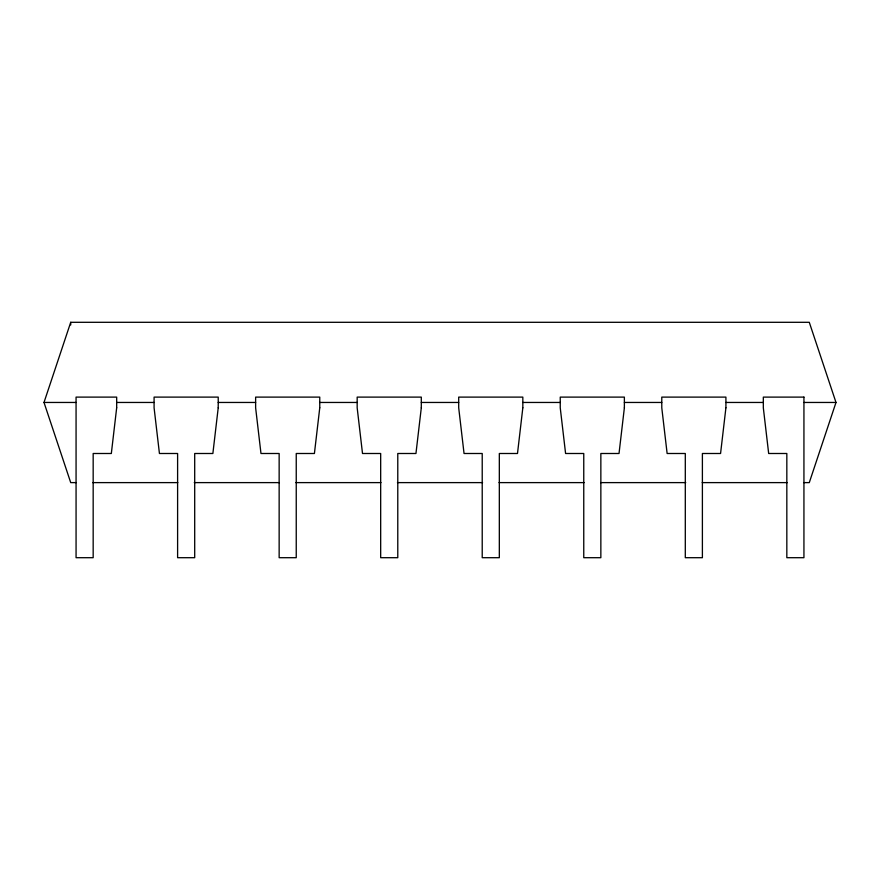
<?xml version="1.0" encoding="UTF-8"?>
<svg xmlns="http://www.w3.org/2000/svg" width="880" height="880" viewBox="0 0 880 880"><rect width="100%" height="100%" fill="white"/><g stroke="black" fill="none" stroke-linecap="round" stroke-linejoin="round"><path stroke-width="1.32" d="M76.208 482.614L70.719 482.614L44 402.457L70.719 322.3L809.281 322.3L836 402.457L809.281 482.614L803.792 482.614M44 402.457L76.065 402.457M116.677 402.457L154.088 402.457M218.218 402.457L255.629 402.457M319.759 402.457L357.17 402.457M421.3 402.457L458.7 402.457M522.83 402.457L560.241 402.457M624.371 402.457L661.782 402.457M725.912 402.457L763.323 402.457M803.935 402.457L836 402.457M92.686 482.614L177.793 482.614M194.271 482.614L279.389 482.614M295.856 482.614L380.974 482.614M397.441 482.614L482.559 482.614M499.026 482.614L584.144 482.614M600.611 482.614L685.729 482.614M702.207 482.614L787.314 482.614M70.719 322.3L70.719 324.973M116.677 407.803L111.331 453.497L93.17 453.497L93.17 557.7L76.065 557.7L76.065 397.111L116.677 397.111L116.677 407.803M218.218 407.803L212.872 453.497L194.7 453.497L194.7 557.7L177.606 557.7L177.606 453.497L159.434 453.497L154.088 407.803L154.088 397.111L218.218 397.111L218.218 407.803M319.759 407.803L314.413 453.497L296.241 453.497L296.241 557.7L279.147 557.7L279.147 453.497L260.975 453.497L255.629 407.803L255.629 397.111L319.759 397.111L319.759 407.803M421.3 407.803L415.954 453.497L397.782 453.497L397.782 557.7L380.677 557.7L380.677 453.497L362.505 453.497L357.17 407.803L357.17 397.111L421.3 397.111L421.3 407.803M522.83 407.803L517.495 453.497L499.323 453.497L499.323 557.7L482.218 557.7L482.218 453.497L464.046 453.497L458.7 407.803L458.7 397.111L522.83 397.111L522.83 407.803M624.371 407.803L619.025 453.497L600.853 453.497L600.853 557.7L583.759 557.7L583.759 453.497L565.587 453.497L560.241 407.803L560.241 397.111L624.371 397.111L624.371 407.803M725.912 407.803L720.566 453.497L702.394 453.497L702.394 557.7L685.3 557.7L685.3 453.497L667.128 453.497L661.782 407.803L661.782 397.111L725.912 397.111L725.912 407.803M803.935 397.111L763.323 397.111L763.323 407.803L768.669 453.497L786.83 453.497L786.83 557.7L803.935 557.7L803.935 397.111"/></g></svg>
